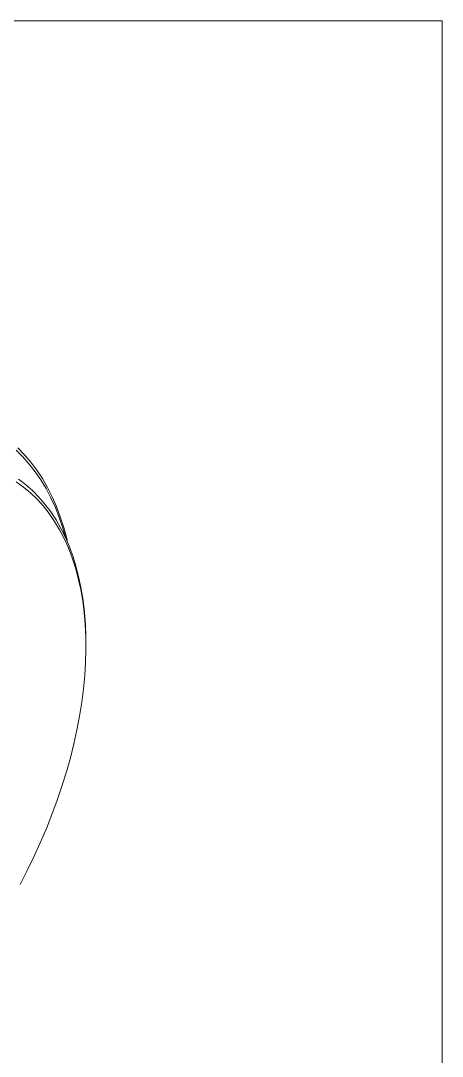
# Model space of a CAD drawing. Header units: millimetres. Extents: x 2 to 278, y 1 to 215.
# Drawn here: x 258.46 to 277.99, y 166.68 to 214.65 of the extents above; entities that cross this region are included whole.
import ezdxf

# ---------------------------------------------------------------- set-up
doc = ezdxf.new("R2010")
doc.units = ezdxf.units.MM

msp = doc.modelspace()

# ---------------------------------------------------------------- linework, layer by layer
at = {"color": 7, "linetype": 'Continuous', "lineweight": 18}
for p, q in [((1.579, 214.645), (277.989, 214.645)), ((277.989, 0.903), (277.989, 214.645)), ((261.481, 185.673), (261.481, 185.811))]:
    msp.add_line(p, q, dxfattribs=at)
at = {"color": 7, "linetype": 'Continuous', "lineweight": 18, "flags": 128}
for points in [[(260.549, 190.67), (260.413, 191.15), (260.249, 191.636), (260.066, 192.103), (259.862, 192.549), (259.639, 192.974), (259.396, 193.377), (259.135, 193.757), (258.855, 194.114), (258.557, 194.447), (258.242, 194.756)], [(258.331, 194.857), (258.641, 194.539), (258.933, 194.197), (259.208, 193.831), (259.464, 193.443), (259.701, 193.031), (259.918, 192.598), (260.116, 192.145), (260.295, 191.67), (260.452, 191.177), (260.59, 190.664), (260.633, 190.478)], [(258.428, 174.647), (258.758, 175.285), (259.072, 175.928), (259.368, 176.577), (259.647, 177.229), (259.907, 177.884), (260.149, 178.54), (260.372, 179.197), (260.575, 179.853), (260.759, 180.506), (260.922, 181.157), (261.065, 181.803), (261.187, 182.444), (261.288, 183.078), (261.368, 183.704), (261.427, 184.322), (261.465, 184.929), (261.481, 185.526), (261.475, 186.11), (261.448, 186.681), (261.4, 187.238), (261.331, 187.78), (261.24, 188.305), (261.128, 188.814), (260.996, 189.304), (260.843, 189.776), (260.669, 190.228), (260.476, 190.66), (260.263, 191.07), (260.03, 191.459), (259.779, 191.824), (259.51, 192.167), (259.222, 192.485), (258.917, 192.779), (258.595, 193.048), (258.257, 193.292)], [(258.352, 193.418), (258.685, 193.165), (259.002, 192.886), (259.302, 192.582), (259.585, 192.255), (259.849, 191.903), (260.095, 191.529), (260.322, 191.132), (260.529, 190.713), (260.717, 190.274), (260.885, 189.814), (261.032, 189.335), (261.159, 188.838), (261.265, 188.323), (261.351, 187.791), (261.415, 187.243), (261.457, 186.681), (261.479, 186.104), (261.481, 185.811)]]:
    msp.add_lwpolyline(points, dxfattribs=at)

doc.saveas('drawing.dxf')
